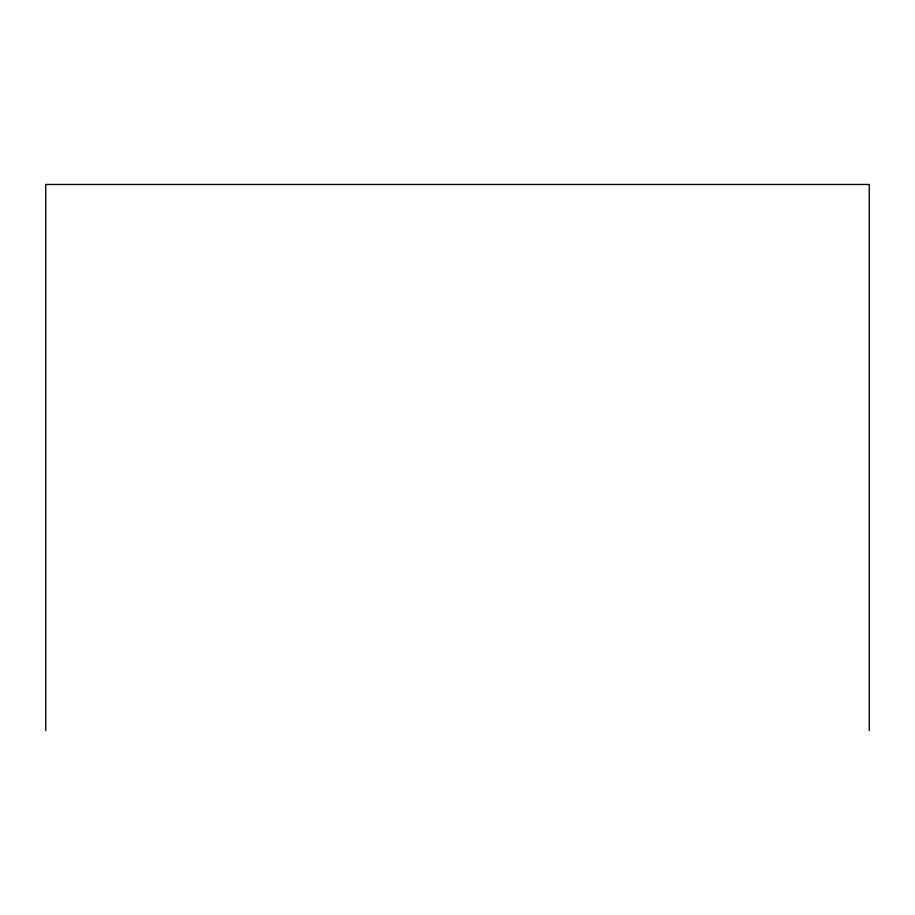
<?xml version="1.0" encoding="UTF-8"?>
<svg xmlns="http://www.w3.org/2000/svg" width="915" height="915" viewBox="0 0 915 915"><rect width="100%" height="100%" fill="white"/><g stroke="black" fill="none" stroke-linecap="round" stroke-linejoin="round"><path stroke-width="1.37" d="M869.25 730.536L869.25 184.464L45.75 184.464L45.75 730.536"/></g></svg>
